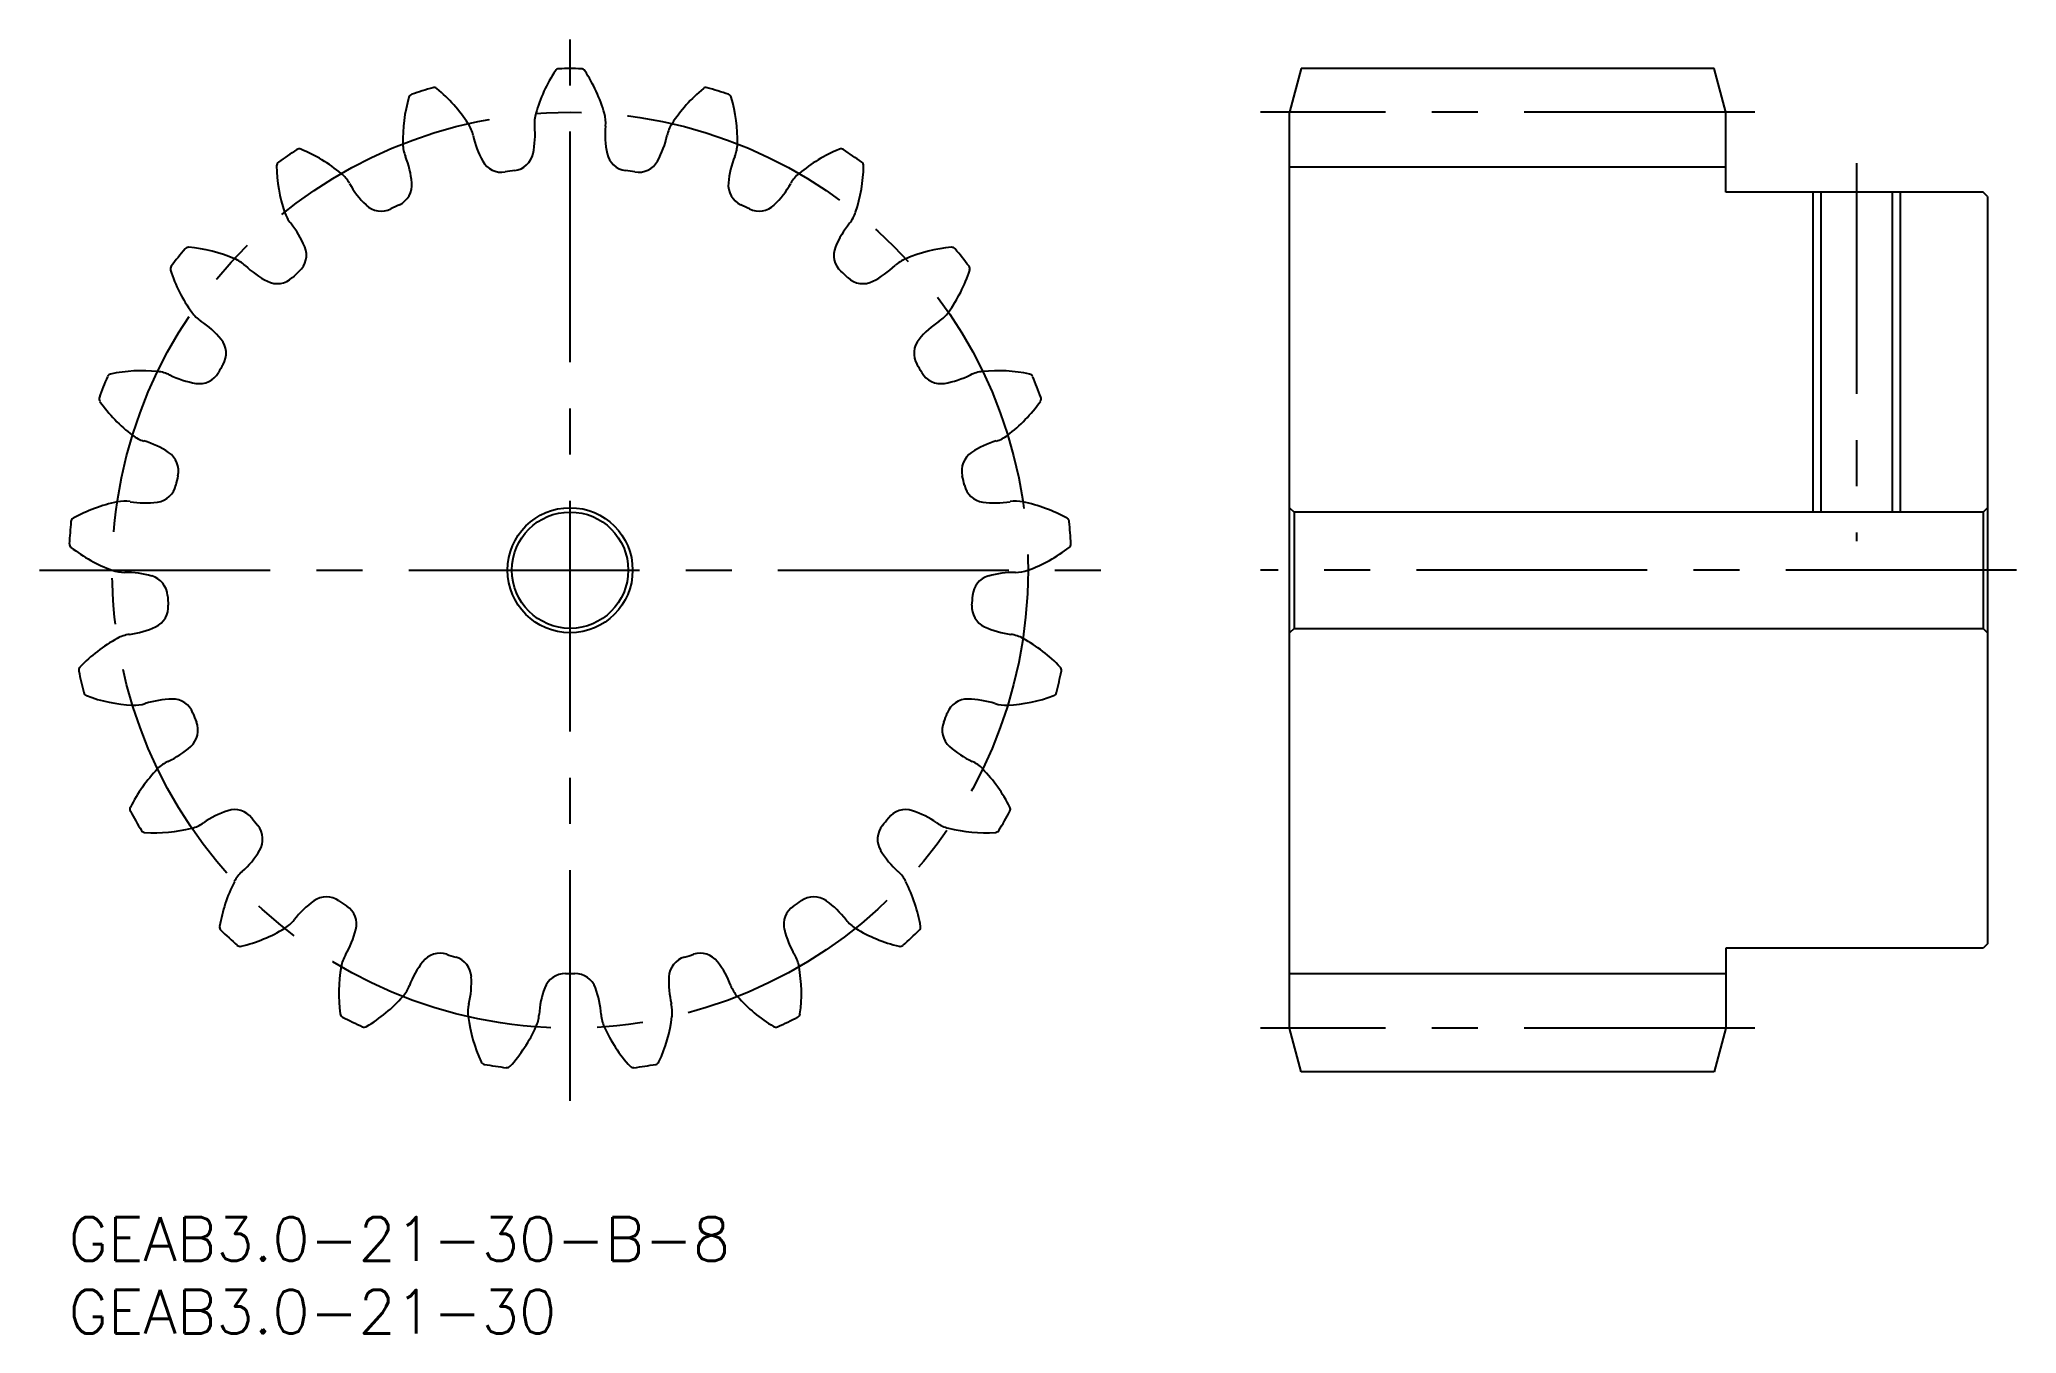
# Model space of a CAD drawing. Extents: x -2 to 134, y -8 to 81.
import ezdxf

# ---------------------------------------------------------------- set-up
doc = ezdxf.new("R2010")
doc.units = 0
doc.header["$LTSCALE"] = 0.5
doc.linetypes.add('CENTER', pattern=[50.8, 31.75, -6.35, 6.35, -6.35])
for name, color, linetype in [('MSM_CENTER', 1, 'CENTER'), ('MSM_CONTINUOUS', 7, 'CONTINUOUS'), ('MSM_NARROW', 5, 'CONTINUOUS'), ('MSM_PART_NUMBER', 7, 'CONTINUOUS')]:
    doc.layers.add(name, color=color, linetype=linetype)
doc.styles.get("Standard").update_dxf_attribs({"font": 'txt.shx', "height": 1, "bigfont": 'bigfont.shx'})

# ---------------------------------------------------------------- blocks, each defined once
blk = doc.blocks.new('*U2')
at = {"layer": 'MSM_PART_NUMBER'}
blk.add_text('GEAB3.0-21-30-B-8', height=3, dxfattribs=at).set_placement((0, -3))
blk = doc.blocks.new('*U3')
at = {"layer": 'MSM_PART_NUMBER'}
blk.add_text('GEAB3.0-21-30', height=3, dxfattribs=at).set_placement((0, -8))

msp = doc.modelspace()

# ---------------------------------------------------------------- linework, layer by layer
at = {"layer": 'MSM_CENTER'}
for p, q in [((34.5, 8), (34.5, 81)), ((116, 76), (82, 76)), ((123, 72.5), (123, 46.5)), ((-2, 44.5), (71, 44.5)), ((134, 44.5), (82, 44.5)), ((116, 13), (82, 13))]:
    msp.add_line(p, q, dxfattribs=at)
msp.add_circle((34.5, 44.5), 31.5, dxfattribs=at)
at = {"layer": 'MSM_CONTINUOUS'}
for p, q in [((84.8, 79), (84, 76)), ((113.2, 79), (84.8, 79)), ((114, 76), (113.2, 79)), ((84, 13), (84, 76)), ((114, 70.5), (114, 76)), ((84, 72.25), (114, 72.25)), ((131.7, 70.5), (114, 70.5)), ((120.54, 70.5), (120.54, 48.5)), ((125.46, 70.5), (125.46, 48.5)), ((132, 70.2), (131.7, 70.5)), ((132, 70.2), (132, 18.8)), ((84, 48.8), (84.3, 48.5)), ((84.3, 48.5), (84.3, 40.5)), ((131.7, 48.5), (84.3, 48.5)), ((131.7, 48.5), (132, 48.8)), ((131.7, 48.5), (131.7, 40.5)), ((84.3, 40.5), (84, 40.2)), ((84.3, 40.5), (131.7, 40.5)), ((132, 40.2), (131.7, 40.5)), ((131.7, 18.5), (114, 18.5)), ((114, 18.5), (114, 13)), ((132, 18.8), (131.7, 18.5)), ((84, 16.75), (114, 16.75)), ((84.8, 10), (84, 13)), ((114, 13), (113.2, 10)), ((113.2, 10), (84.8, 10))]:
    msp.add_line(p, q, dxfattribs=at)
for radius in [4.3, 4]:
    msp.add_circle((34.5, 44.5), radius, dxfattribs=at)
for centre, radius, start, end in [((33.74, 78.69), 0.3, 91.267, 146.5418), ((34.5, 44.5), 34.5, 88.733, 91.267), ((35.26, 78.69), 0.3, 33.4582, 88.733), ((34.5, 44.5), 34.5, 105.8759, 108.4098), ((25.14, 77.4), 0.3, 50.601, 105.8759), ((18.67, 69.51), 10.5, 32.8571, 50.601), ((42.25, 73.07), 10.5, 146.5418, 164.2857), ((26.75, 73.07), 10.5, 15.7143, 33.4582), ((50.33, 69.51), 10.5, 129.399, 147.1429), ((43.86, 77.4), 0.3, 74.1241, 129.399), ((34.5, 44.5), 34.5, 71.5902, 74.1241), ((33.49, 74.08), 10.5, 163.6847, 181.4286), ((23.7, 76.95), 0.3, 108.4098, 163.6847), ((45.3, 76.95), 0.3, 16.3153, 71.5902), ((35.51, 74.08), 10.5, 358.5714, 16.3153), ((25.44, 73.88), 2.45, 12.2259, 32.8571), ((25.63, 74.49), 6.46, 348.1671, 4.8824), ((34.5, 75.25), 2.45, 164.2857, 184.917), ((34.5, 75.25), 2.45, 355.083, 15.7143), ((43.37, 74.49), 6.46, 175.1176, 191.8329), ((43.56, 73.88), 2.45, 147.1429, 167.7741), ((15.86, 73.18), 0.3, 67.7439, 123.0188), ((12, 63.74), 10.5, 50, 67.7439), ((25.44, 73.88), 2.45, 181.4286, 202.0598), ((34.14, 75.77), 6.46, 192.2605, 208.9758), ((34.86, 75.77), 6.46, 331.0242, 347.7395), ((43.56, 73.88), 2.45, 337.9402, 358.5714), ((57, 63.74), 10.5, 112.2561, 130), ((53.14, 73.18), 0.3, 56.9812, 112.2561), ((14.61, 72.32), 0.3, 125.5527, 180.8276), ((24.81, 72.47), 10.5, 180.8276, 198.5714), ((34.5, 44.5), 34.5, 123.0188, 125.5527), ((17.18, 70.54), 6.46, 5.3099, 22.0252), ((29.8, 73.37), 1.5, 208.9758, 279.2465), ((30.48, 73.47), 1.5, 277.8963, 348.1671), ((38.52, 73.47), 1.5, 191.8329, 262.1037), ((39.2, 73.37), 1.5, 260.7535, 331.0242), ((51.82, 70.54), 6.46, 157.9748, 174.6901), ((34.5, 44.5), 34.5, 54.4473, 56.9812), ((44.19, 72.47), 10.5, 341.4286, 359.1724), ((54.39, 72.32), 0.3, 359.1724, 54.4473), ((17.18, 69.91), 2.45, 29.3687, 50), ((24.94, 74.28), 6.46, 209.4034, 226.1186), ((22.12, 71), 1.5, 295.0392, 5.3099), ((34.5, 44.5), 27.75, 97.8963, 99.2466), ((34.5, 44.5), 27.75, 80.7535, 82.1037), ((46.88, 71), 1.5, 174.6901, 244.9608), ((44.06, 74.28), 6.46, 313.8814, 330.5966), ((51.82, 69.91), 2.45, 130, 150.6313), ((21.5, 70.7), 1.5, 226.1186, 296.3894), ((34.5, 44.5), 27.75, 115.0392, 116.3894), ((34.5, 44.5), 27.75, 63.6106, 64.9608), ((47.5, 70.7), 1.5, 243.6106, 313.8814), ((17.18, 69.91), 2.45, 198.5714, 219.2027), ((10.27, 64.28), 6.46, 22.4528, 39.1681), ((58.73, 64.28), 6.46, 140.8319, 157.5472), ((51.82, 69.91), 2.45, 320.7973, 341.4286), ((8.24, 66.41), 0.3, 84.8867, 140.1616), ((7.33, 56.25), 10.5, 67.1429, 84.8867), ((14.86, 66.17), 1.5, 312.182, 22.4528), ((54.14, 66.17), 1.5, 157.5472, 227.818), ((61.67, 56.25), 10.5, 95.1133, 112.8571), ((60.76, 66.41), 0.3, 39.8384, 95.1133), ((7.3, 65.23), 0.3, 142.6955, 197.9704), ((34.5, 44.5), 34.5, 140.1616, 142.6955), ((10.46, 63.67), 2.45, 46.5116, 67.1429), ((16.59, 70.14), 6.46, 226.5462, 243.2615), ((52.41, 70.14), 6.46, 296.7385, 313.4538), ((58.54, 63.67), 2.45, 112.8571, 133.4884), ((34.5, 44.5), 34.5, 37.3045, 39.8384), ((61.7, 65.23), 0.3, 342.0296, 37.3045), ((17, 68.37), 10.5, 197.9704, 215.7143), ((14.35, 65.71), 1.5, 243.2615, 313.5323), ((34.5, 44.5), 27.75, 132.182, 133.5323), ((34.5, 44.5), 27.75, 46.4677, 47.818), ((54.65, 65.71), 1.5, 226.4677, 296.7385), ((52, 68.37), 10.5, 324.2857, 342.0296), ((10.46, 63.67), 2.45, 215.7143, 236.3455), ((5.52, 56.26), 6.46, 39.5956, 56.3109), ((63.48, 56.26), 6.46, 123.6891, 140.4044), ((58.54, 63.67), 2.45, 303.6545, 324.2857), ((9.34, 59.42), 1.5, 329.3249, 39.5956), ((59.66, 59.42), 1.5, 140.4044, 210.6751), ((34.5, 44.5), 27.75, 149.3249, 150.6751), ((34.5, 44.5), 27.75, 29.3249, 30.6751), ((34.5, 44.5), 34.5, 157.3045, 159.8384), ((2.95, 57.7), 0.3, 102.0296, 157.3045), ((5.07, 47.72), 10.5, 84.2857, 102.0296), ((5.88, 55.73), 2.45, 63.6545, 84.2857), ((9.83, 63.72), 6.46, 243.6891, 260.4044), ((9, 58.83), 1.5, 260.4044, 330.6751), ((60, 58.83), 1.5, 209.3249, 279.5956), ((59.17, 63.72), 6.46, 279.5956, 296.3109), ((63.12, 55.73), 2.45, 95.7143, 116.3455), ((63.93, 47.72), 10.5, 77.9704, 95.7143), ((66.05, 57.7), 0.3, 22.6955, 77.9704), ((34.5, 44.5), 34.5, 20.1616, 22.6955), ((2.4, 56.29), 0.3, 159.8384, 215.1133), ((10.74, 62.15), 10.5, 215.1133, 232.8571), ((58.26, 62.15), 10.5, 307.1429, 324.8867), ((66.6, 56.29), 0.3, 324.8867, 20.1616), ((5.88, 55.73), 2.45, 232.8571, 253.4884), ((3.34, 47.2), 6.46, 56.7385, 73.4538), ((65.66, 47.2), 6.46, 106.5462, 123.2615), ((63.12, 55.73), 2.45, 286.5116, 307.1429), ((6.06, 51.34), 1.5, 346.4677, 56.7385), ((62.94, 51.34), 1.5, 123.2615, 193.5323), ((5.91, 50.67), 1.5, 277.5472, 347.818), ((34.5, 44.5), 27.75, 166.4677, 167.818), ((34.5, 44.5), 27.75, 12.182, 13.5323), ((63.09, 50.67), 1.5, 192.182, 262.4528), ((5.43, 38.9), 10.5, 101.4286, 119.1724), ((3.84, 46.8), 2.45, 80.7973, 101.4286), ((5.26, 55.59), 6.46, 260.8319, 277.5472), ((63.74, 55.59), 6.46, 262.4528, 279.1681), ((65.16, 46.8), 2.45, 78.5714, 99.2027), ((63.57, 38.9), 10.5, 60.8276, 78.5714), ((34.5, 44.5), 34.5, 174.4473, 176.9812), ((0.46, 47.81), 0.3, 119.1724, 174.4473), ((68.54, 47.81), 0.3, 5.5527, 60.8276), ((34.5, 44.5), 34.5, 3.0188, 5.5527), ((0.35, 46.3), 0.3, 176.9812, 232.2561), ((68.65, 46.3), 0.3, 307.7439, 3.0188), ((6.59, 54.37), 10.5, 232.2561, 250), ((62.41, 54.37), 10.5, 290, 307.7439), ((3.84, 46.8), 2.45, 250, 270.6313), ((3.93, 37.89), 6.46, 73.8814, 90.5966), ((5.31, 42.66), 1.5, 3.6106, 73.8814), ((63.69, 42.66), 1.5, 106.1186, 176.3894), ((65.07, 37.89), 6.46, 89.4034, 106.1186), ((65.16, 46.8), 2.45, 269.3687, 290), ((34.5, 44.5), 27.75, 183.6106, 184.9608), ((34.5, 44.5), 27.75, 355.0392, 356.3894), ((5.36, 41.97), 1.5, 294.6901, 4.9608), ((63.64, 41.97), 1.5, 175.0392, 245.3099), ((8.37, 30.58), 10.5, 118.5714, 136.3153), ((4.52, 37.66), 2.45, 97.9402, 118.5714), ((3.29, 46.48), 6.46, 277.9748, 294.6901), ((65.71, 46.48), 6.46, 245.3099, 262.0252), ((64.48, 37.66), 2.45, 61.4286, 82.0598), ((60.63, 30.58), 10.5, 43.6847, 61.4286), ((1, 37.63), 0.3, 136.3153, 191.5902), ((34.5, 44.5), 34.5, 191.5902, 194.1241), ((34.5, 44.5), 34.5, 345.8759, 348.4098), ((68, 37.63), 0.3, 348.4098, 43.6847), ((1.33, 36.15), 0.3, 194.1241, 249.399), ((4.92, 45.7), 10.5, 249.399, 267.1429), ((7.24, 29.17), 6.46, 91.0242, 107.7395), ((7.15, 34.14), 1.5, 20.7534, 91.0242), ((61.85, 34.14), 1.5, 88.9758, 159.2465), ((61.76, 29.17), 6.46, 72.2605, 88.9758), ((64.08, 45.7), 10.5, 272.8571, 290.601), ((67.67, 36.15), 0.3, 290.601, 345.8759), ((4.52, 37.66), 2.45, 267.1429, 287.7741), ((7.4, 33.49), 1.5, 311.8329, 22.1037), ((34.5, 44.5), 27.75, 200.7535, 202.1037), ((61.6, 33.49), 1.5, 157.8963, 228.1671), ((34.5, 44.5), 27.75, 337.8963, 339.2465), ((64.48, 37.66), 2.45, 252.2259, 272.8571), ((7.87, 29.13), 2.45, 115.083, 135.7143), ((4.09, 37.19), 6.46, 295.1176, 311.8329), ((64.91, 37.19), 6.46, 228.1671, 244.8824), ((61.13, 29.13), 2.45, 44.2857, 64.917), ((13.64, 23.5), 10.5, 135.7143, 153.4582), ((55.36, 23.5), 10.5, 26.5418, 44.2857), ((4.51, 28.06), 0.3, 153.4582, 208.733), ((34.5, 44.5), 34.5, 208.733, 211.267), ((12.97, 21.82), 6.46, 108.1671, 124.8824), ((11.42, 26.53), 1.5, 37.8963, 108.1671), ((34.5, 44.5), 27.75, 217.8963, 219.2466), ((34.5, 44.5), 27.75, 320.7535, 322.1037), ((57.58, 26.53), 1.5, 71.8329, 142.1037), ((56.03, 21.82), 6.46, 55.1176, 71.8329), ((34.5, 44.5), 34.5, 328.733, 331.267), ((64.49, 28.06), 0.3, 331.267, 26.5418), ((5.27, 26.75), 0.3, 211.267, 266.5418), ((5.88, 36.93), 10.5, 266.5418, 284.2857), ((7.87, 29.13), 2.45, 284.2857, 304.917), ((11.85, 25.99), 1.5, 328.9758, 39.2465), ((57.15, 25.99), 1.5, 140.7534, 211.0242), ((61.13, 29.13), 2.45, 235.083, 255.7143), ((63.12, 36.93), 10.5, 255.7143, 273.4582), ((63.73, 26.75), 0.3, 273.4582, 328.733), ((7.6, 28.55), 6.46, 312.2605, 328.9758), ((61.4, 28.55), 6.46, 211.0242, 227.7395), ((13.58, 21.96), 2.45, 132.2259, 152.8571), ((55.42, 21.96), 2.45, 27.1429, 47.7741), ((20.75, 18.28), 10.5, 152.8571, 170.601), ((17.74, 20.53), 1.5, 55.0391, 125.3099), ((51.26, 20.53), 1.5, 54.6901, 124.9608), ((48.25, 18.28), 10.5, 9.399, 27.1429), ((13.58, 21.96), 2.45, 301.4286, 322.0598), ((20.61, 16.48), 6.46, 125.3099, 142.0252), ((34.5, 44.5), 27.75, 235.0392, 236.3894), ((18.31, 20.14), 1.5, 346.1186, 56.3894), ((50.69, 20.14), 1.5, 123.6106, 193.8814), ((34.5, 44.5), 27.75, 303.6106, 304.9608), ((48.39, 16.48), 6.46, 37.9748, 54.6901), ((55.42, 21.96), 2.45, 217.9402, 238.5714), ((10.69, 19.95), 0.3, 170.601, 225.8759), ((34.5, 44.5), 34.5, 225.8759, 228.4098), ((9.39, 28.83), 10.5, 283.6847, 301.4286), ((13.49, 21.33), 6.46, 329.4034, 346.1186), ((55.51, 21.33), 6.46, 193.8814, 210.5966), ((59.61, 28.83), 10.5, 238.5714, 256.3153), ((34.5, 44.5), 34.5, 311.5902, 314.1241), ((58.31, 19.95), 0.3, 314.1241, 9.399), ((11.8, 18.92), 0.3, 228.4098, 283.6847), ((21.16, 16.8), 2.45, 149.3687, 170), ((25.55, 16.65), 1.5, 72.182, 142.4528), ((34.5, 44.5), 27.75, 252.182, 253.5323), ((26.21, 16.45), 1.5, 3.2615, 73.5323), ((42.79, 16.45), 1.5, 106.4677, 176.7385), ((34.5, 44.5), 27.75, 286.4677, 287.818), ((43.45, 16.65), 1.5, 37.5472, 107.818), ((47.84, 16.8), 2.45, 10, 30.6313), ((57.2, 18.92), 0.3, 256.3153, 311.5902), ((29.09, 15.4), 10.5, 170, 187.7439), ((29.48, 13.63), 6.46, 142.4528, 159.1681), ((21.25, 16.17), 6.46, 346.5462, 3.2615), ((34.16, 15.25), 1.5, 89.3249, 159.5956), ((34.5, 44.5), 27.75, 269.3249, 270.6751), ((34.84, 15.25), 1.5, 20.4044, 90.6751), ((47.75, 16.17), 6.46, 176.7385, 193.4538), ((39.52, 13.63), 6.46, 20.8319, 37.5472), ((39.91, 15.4), 10.5, 352.2561, 10), ((15.12, 22.13), 10.5, 300.8276, 318.5714), ((21.16, 16.8), 2.45, 318.5714, 339.2027), ((38.81, 13.52), 6.46, 159.5956, 176.3109), ((30.19, 13.52), 6.46, 3.6891, 20.4044), ((47.84, 16.8), 2.45, 200.7973, 221.4286), ((53.88, 22.13), 10.5, 221.4286, 239.1724), ((18.98, 14.02), 0.3, 187.7439, 243.0188), ((34.5, 44.5), 34.5, 243.0188, 245.5527), ((29.92, 14.09), 2.45, 166.5116, 187.1429), ((37.91, 15.1), 10.5, 187.1429, 204.8867), ((29.92, 14.09), 2.45, 335.7143, 356.3455), ((39.08, 14.09), 2.45, 183.6545, 204.2857), ((31.09, 15.1), 10.5, 335.1133, 352.8571), ((39.08, 14.09), 2.45, 352.8571, 13.4884), ((34.5, 44.5), 34.5, 294.4473, 296.9812), ((50.02, 14.02), 0.3, 296.9812, 352.2561), ((20.35, 13.37), 0.3, 245.5527, 300.8276), ((22.58, 17.41), 10.5, 317.9704, 335.7143), ((46.42, 17.41), 10.5, 204.2857, 222.0296), ((48.65, 13.37), 0.3, 239.1724, 294.4473), ((28.66, 10.8), 0.3, 204.8867, 260.1616), ((34.5, 44.5), 34.5, 260.1616, 262.6955), ((30.15, 10.58), 0.3, 262.6955, 317.9704), ((38.85, 10.58), 0.3, 222.0296, 277.3045), ((34.5, 44.5), 34.5, 277.3045, 279.8384), ((40.34, 10.8), 0.3, 279.8384, 335.1133)]:
    msp.add_arc(centre, radius, start, end, dxfattribs=at)
at = {"layer": 'MSM_NARROW'}
for p, q in [((120, 70.5), (120, 48.5)), ((126, 70.5), (126, 48.5))]:
    msp.add_line(p, q, dxfattribs=at)

# ---------------------------------------------------------------- block references
at = {"layer": 'MSM_CONTINUOUS'}
for name in ['*U2', '*U3']:
    msp.add_blockref(name, (0, 0), dxfattribs=at)

doc.saveas('drawing.dxf')
